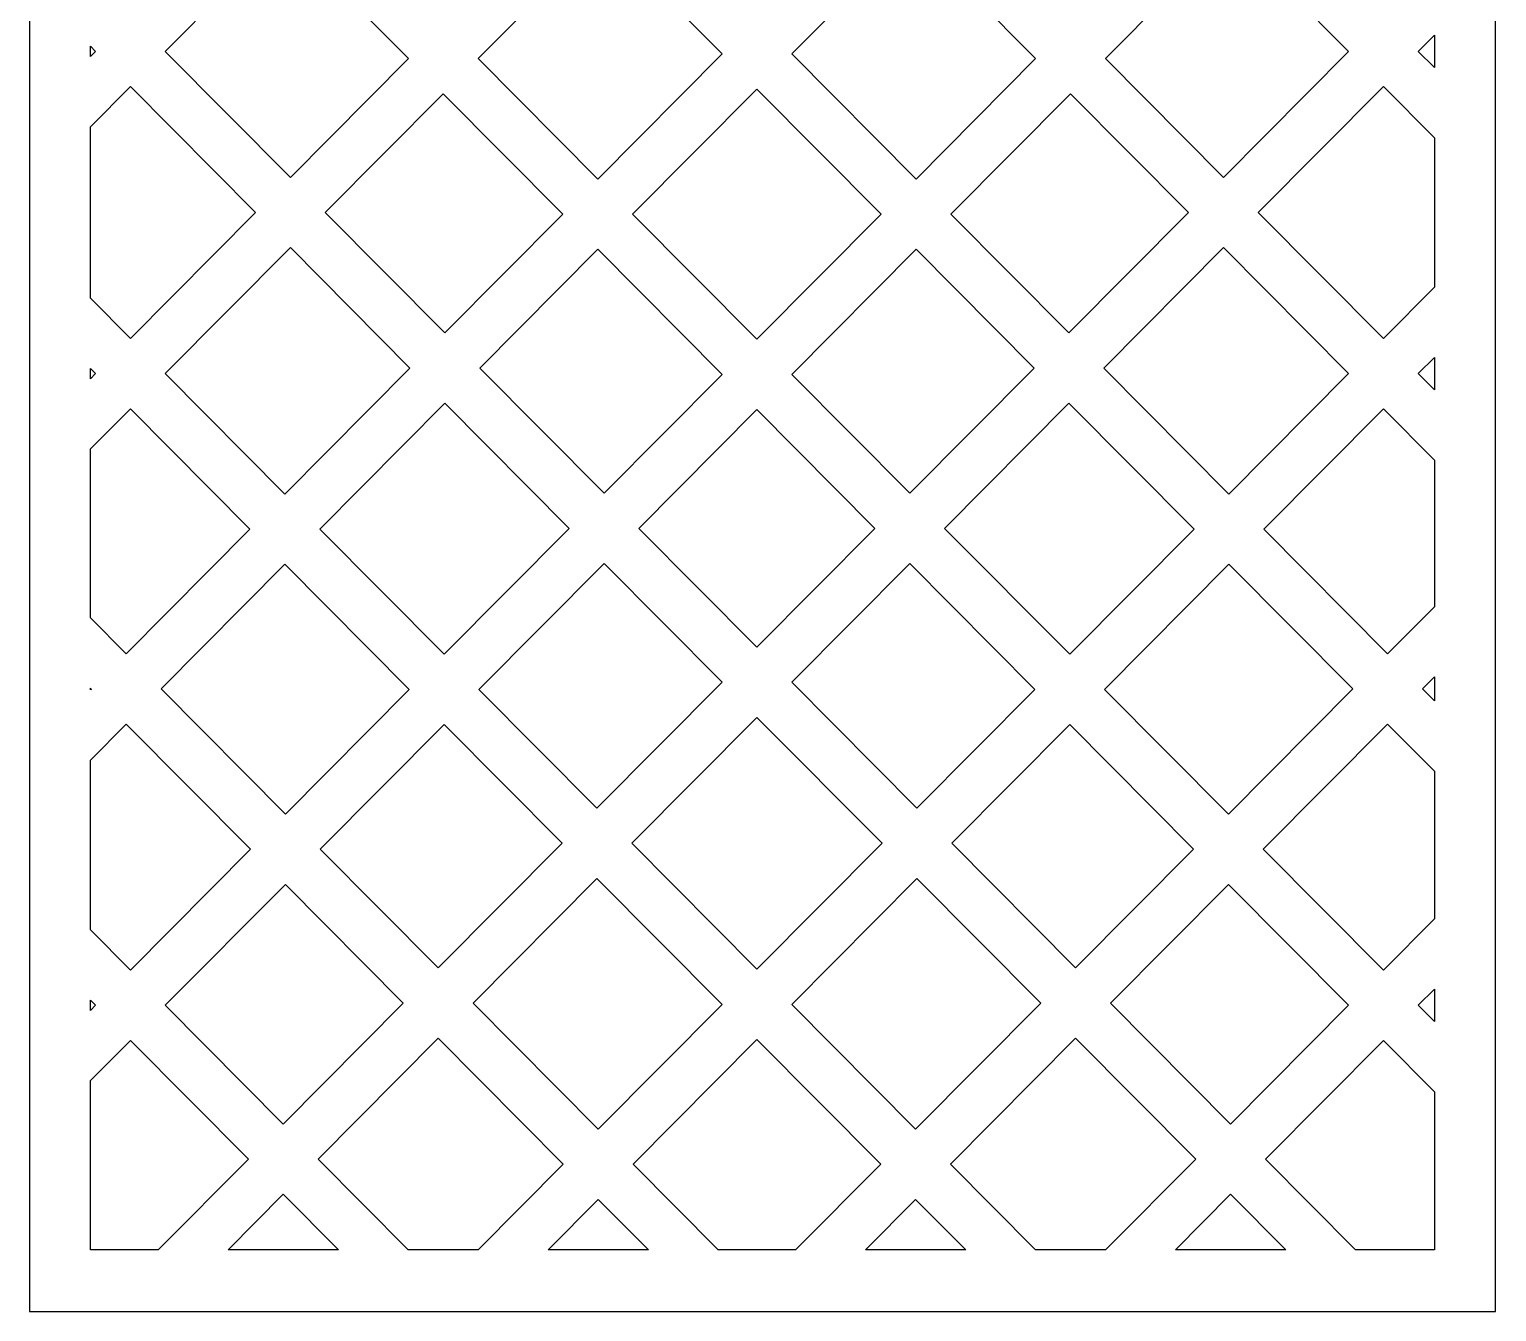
# Model space of a CAD drawing. Header units: centimetres. Extents: x -1.17 to 1.17, y -4.33 to 4.34.
# Drawn here: x -1.168 to 1.17, y -4.331 to -2.289 of the extents above; entities that cross this region are included whole.
import ezdxf

# ---------------------------------------------------------------- set-up
doc = ezdxf.new("R2010")
doc.units = ezdxf.units.CM
doc.header["$MEASUREMENT"] = 0
doc.layers.add('Layer 1', color=7, linetype='Continuous')

msp = doc.modelspace()

# ---------------------------------------------------------------- linework, layer by layer
at = {"layer": 'Layer 1', "color": 250}
for points, knots in [([(0.42919, 4.24564), (0.42919, 4.24564), (0.42921, 4.24565), (0.42921, 4.24565), (0.42921, 4.24565), (0.45477, 4.23488), (0.48018, 4.22312), (0.50535, 4.2104), (0.50535, 4.2104), (0.50535, 4.2104), (0.50532, 4.21037), (0.50532, 4.21037), (0.50532, 4.21037), (0.58981, 4.16765), (0.67159, 4.11407), (0.74717, 4.05026), (0.74717, 4.05026), (0.74717, 4.05026), (0.74721, 4.0503), (0.74721, 4.0503), (0.74721, 4.0503), (0.76723, 4.03341), (0.78685, 4.01584), (0.80594, 3.99752), (0.80594, 3.99752), (0.80594, 3.99752), (0.80585, 3.99744), (0.80585, 3.99744), (0.80585, 3.99744), (0.87172, 3.93421), (0.93164, 3.86261), (0.98294, 3.78313), (0.98294, 3.78313), (0.98294, 3.78313), (0.983, 3.78319), (0.983, 3.78319), (0.983, 3.78319), (0.99763, 3.76053), (1.01161, 3.73728), (1.02478, 3.71335), (1.02478, 3.71335), (1.02478, 3.71335), (1.02468, 3.71325), (1.02468, 3.71325), (1.02468, 3.71325), (1.07089, 3.62927), (1.10771, 3.53754), (1.13247, 3.4386), (1.13247, 3.4386), (1.13247, 3.4386), (1.13251, 3.43864), (1.13251, 3.43864), (1.13251, 3.43864), (1.13342, 3.43499), (1.13432, 3.43134), (1.1352, 3.42767), (1.1352, 3.42767), (1.13603, 3.42422), (1.13684, 3.42076), (1.13764, 3.41729), (1.13764, 3.41729), (1.13934, 3.40992), (1.14097, 3.40252), (1.14253, 3.39507), (1.14253, 3.39507), (1.1432, 3.39189), (1.14386, 3.3887), (1.1445, 3.38551), (1.1445, 3.38551), (1.14611, 3.37751), (1.14765, 3.36946), (1.1491, 3.36138), (1.1491, 3.36138), (1.14955, 3.3589), (1.14999, 3.35641), (1.15042, 3.35392), (1.15042, 3.35392), (1.15087, 3.35132), (1.15131, 3.34872), (1.15175, 3.34612), (1.15175, 3.34612), (1.15175, 3.34612), (1.15169, 3.34606), (1.15169, 3.34606), (1.15169, 3.34606), (1.16391, 3.27259), (1.16968, 3.19558), (1.16788, 3.11514), (1.16788, 3.11514), (1.16788, 3.11514), (1.16788, 3.11514), (1.16788, 3.11514), (1.16788, 3.11514), (1.16788, 3.11513), (1.16788, 3.11512), (1.16788, 3.11512), (1.16788, 3.11512), (1.16787, 3.11454), (1.16787, 3.11397), (1.16786, 3.1134), (1.16786, 3.1134), (1.16786, 3.11274), (1.16786, 3.11209), (1.16784, 3.11143), (1.16784, 3.11143), (1.16784, 3.11143), (1.16784, 3.00329), (1.16784, 3.00329), (1.16784, 3.00329), (1.16784, 3.00329), (1.16784, 2.96247), (1.16784, 2.96247), (1.16784, 2.96247), (1.16784, 2.96247), (1.16784, 2.85058), (1.16784, 2.85058), (1.16784, 2.85058), (1.16784, 2.85058), (1.16784, 2.62022), (1.16784, 2.62022), (1.16784, 2.62022), (1.16784, 2.62022), (1.16784, 2.50834), (1.16784, 2.50834), (1.16784, 2.50834), (1.16784, 2.50834), (1.16784, 2.45651), (1.16784, 2.45651), (1.16784, 2.45651), (1.16784, 2.45651), (1.16784, 2.34463), (1.16784, 2.34463), (1.16784, 2.34463), (1.16784, 2.34463), (1.16784, 2.10482), (1.16784, 2.10482), (1.16784, 2.10482), (1.16784, 2.10482), (1.16784, 1.99294), (1.16784, 1.99294), (1.16784, 1.99294), (1.16784, 1.99294), (1.16784, 1.94074), (1.16784, 1.94074), (1.16784, 1.94074), (1.16784, 1.94074), (1.16784, 1.82885), (1.16784, 1.82885), (1.16784, 1.82885), (1.16784, 1.82885), (1.16784, 1.6004), (1.16784, 1.6004), (1.16784, 1.6004), (1.16784, 1.6004), (1.16784, 1.48852), (1.16784, 1.48852), (1.16784, 1.48852), (1.16784, 1.48852), (1.16784, 1.43891), (1.16784, 1.43891), (1.16784, 1.43891), (1.16784, 1.43891), (1.16784, 1.32702), (1.16784, 1.32702), (1.16784, 1.32702), (1.16784, 1.32702), (1.16784, 1.10538), (1.16784, 1.10538), (1.16784, 1.10538), (1.16784, 1.10538), (1.16784, 0.9935), (1.16784, 0.9935), (1.16784, 0.9935), (1.16784, 0.9935), (1.16784, 0.93754), (1.16784, 0.93754), (1.16784, 0.93754), (1.16784, 0.93754), (1.16784, 0.82566), (1.16784, 0.82566), (1.16784, 0.82566), (1.16784, 0.82566), (1.16784, 0.59364), (1.16784, 0.59364), (1.16784, 0.59364), (1.16784, 0.59364), (1.16784, 0.48176), (1.16784, 0.48176), (1.16784, 0.48176), (1.16784, 0.48176), (1.16784, 0.43253), (1.16784, 0.43253), (1.16784, 0.43253), (1.16784, 0.43253), (1.16784, 0.32064), (1.16784, 0.32064), (1.16784, 0.32064), (1.16784, 0.32064), (1.16784, 0.08769), (1.16784, 0.08769), (1.16784, 0.08769), (1.16784, 0.08769), (1.16784, -0.02419), (1.16784, -0.02419), (1.16784, -0.02419), (1.16784, -0.02419), (1.16784, -0.07929), (1.16784, -0.07929), (1.16784, -0.07929), (1.16784, -0.07929), (1.16784, -0.19118), (1.16784, -0.19118), (1.16784, -0.19118), (1.16784, -0.19118), (1.16784, -0.42808), (1.16784, -0.42808), (1.16784, -0.42808), (1.16784, -0.42808), (1.16784, -0.46326), (1.16784, -0.46326), (1.16784, -0.46326), (1.16784, -0.46326), (1.16784, -0.59247), (1.16784, -0.59247), (1.16784, -0.59247), (1.16784, -0.59247), (1.16784, -0.70436), (1.16784, -0.70436), (1.16784, -0.70436), (1.16784, -0.70436), (1.16784, -0.92992), (1.16784, -0.92992), (1.16784, -0.92992), (1.16784, -0.92992), (1.16784, -1.02179), (1.16784, -1.02179), (1.16784, -1.02179), (1.16784, -1.02179), (1.16784, -1.08789), (1.16784, -1.08789), (1.16784, -1.08789), (1.16784, -1.08789), (1.16784, -1.19978), (1.16784, -1.19978), (1.16784, -1.19978), (1.16784, -1.19978), (1.16784, -1.43128), (1.16784, -1.43128), (1.16784, -1.43128), (1.16784, -1.43128), (1.16784, -1.54317), (1.16784, -1.54317), (1.16784, -1.54317), (1.16784, -1.54317), (1.16784, -1.59842), (1.16784, -1.59842), (1.16784, -1.59842), (1.16784, -1.59842), (1.16784, -1.7103), (1.16784, -1.7103), (1.16784, -1.7103), (1.16784, -1.7103), (1.16784, -1.93629), (1.16784, -1.93629), (1.16784, -1.93629), (1.16784, -1.93629), (1.16784, -2.04818), (1.16784, -2.04818), (1.16784, -2.04818), (1.16784, -2.04818), (1.16784, -2.08861), (1.16784, -2.08861), (1.16784, -2.08861), (1.16784, -2.08861), (1.16784, -2.2005), (1.16784, -2.2005), (1.16784, -2.2005), (1.16784, -2.2005), (1.16784, -2.44811), (1.16784, -2.44811), (1.16784, -2.44811), (1.16784, -2.44811), (1.16784, -2.49356), (1.16784, -2.49356), (1.16784, -2.49356), (1.16784, -2.49356), (1.16784, -2.60179), (1.16784, -2.60179), (1.16784, -2.60179), (1.16784, -2.60179), (1.16784, -2.71368), (1.16784, -2.71368), (1.16784, -2.71368), (1.16784, -2.71368), (1.16784, -2.96129), (1.16784, -2.96129), (1.16784, -2.96129), (1.16784, -2.96129), (1.16784, -3.07318), (1.16784, -3.07318), (1.16784, -3.07318), (1.16784, -3.07318), (1.16784, -3.11074), (1.16784, -3.11074), (1.16784, -3.11074), (1.16784, -3.11074), (1.16784, -3.22263), (1.16784, -3.22263), (1.16784, -3.22263), (1.16784, -3.22263), (1.16784, -3.60774), (1.16784, -3.60774), (1.16784, -3.60774), (1.16784, -3.60774), (1.16784, -3.71963), (1.16784, -3.71963), (1.16784, -3.71963), (1.16784, -3.71963), (1.16784, -3.96724), (1.16784, -3.96724), (1.16784, -3.96724), (1.16784, -3.96724), (1.16784, -3.99634), (1.16784, -3.99634), (1.16784, -3.99634), (1.16784, -3.99634), (1.16784, -4.33143), (1.16784, -4.33143), (1.16784, -4.33143), (1.16784, -4.33143), (1.04264, -4.33143), (1.04264, -4.33143), (1.04264, -4.33143), (1.04264, -4.33143), (0.93147, -4.33143), (0.93147, -4.33143), (0.93147, -4.33143), (0.93147, -4.33143), (0.55996, -4.33143), (0.55996, -4.33143), (0.55996, -4.33143), (0.55996, -4.33143), (0.53275, -4.33143), (0.53275, -4.33143), (0.53275, -4.33143), (0.53275, -4.33143), (0.44879, -4.33143), (0.44879, -4.33143), (0.44879, -4.33143), (0.44879, -4.33143), (0.42158, -4.33143), (0.42158, -4.33143), (0.42158, -4.33143), (0.42158, -4.33143), (0.06614, -4.33143), (0.06614, -4.33143), (0.06614, -4.33143), (0.06614, -4.33143), (0.02705, -4.33143), (0.02705, -4.33143), (0.02705, -4.33143), (0.02705, -4.33143), (-0.04503, -4.33143), (-0.04503, -4.33143), (-0.04503, -4.33143), (-0.04503, -4.33143), (-0.08412, -4.33143), (-0.08412, -4.33143), (-0.08412, -4.33143), (-0.08412, -4.33143), (-0.43955, -4.33143), (-0.43955, -4.33143), (-0.43955, -4.33143), (-0.43955, -4.33143), (-0.46677, -4.33143), (-0.46677, -4.33143), (-0.46677, -4.33143), (-0.46677, -4.33143), (-0.55072, -4.33143), (-0.55072, -4.33143), (-0.55072, -4.33143), (-0.55072, -4.33143), (-0.57794, -4.33143), (-0.57794, -4.33143), (-0.57794, -4.33143), (-0.57794, -4.33143), (-0.94945, -4.33143), (-0.94945, -4.33143), (-0.94945, -4.33143), (-0.94945, -4.33143), (-1.06062, -4.33143), (-1.06062, -4.33143), (-1.06062, -4.33143), (-1.06062, -4.33143), (-1.16821, -4.33143), (-1.16821, -4.33143), (-1.16821, -4.33143), (-1.16821, -4.33143), (-1.16821, -4.01424), (-1.16821, -4.01424), (-1.16821, -4.01424), (-1.16821, -4.01424), (-1.16821, -3.94952), (-1.16821, -3.94952), (-1.16821, -3.94952), (-1.16821, -3.94952), (-1.16821, -3.73735), (-1.16821, -3.73735), (-1.16821, -3.73735), (-1.16821, -3.73735), (-1.16821, -3.62546), (-1.16821, -3.62546), (-1.16821, -3.62546), (-1.16821, -3.62546), (-1.16821, -3.45486), (-1.16821, -3.45486), (-1.16821, -3.45486), (-1.16821, -3.45486), (-1.16821, -3.43899), (-1.16821, -3.43899), (-1.16821, -3.43899), (-1.16821, -3.43899), (-1.16821, -3.24035), (-1.16821, -3.24035), (-1.16821, -3.24035), (-1.16821, -3.24035), (-1.16821, -3.12846), (-1.16821, -3.12846), (-1.16821, -3.12846), (-1.16821, -3.12846), (-1.16821, -3.05546), (-1.16821, -3.05546), (-1.16821, -3.05546), (-1.16821, -3.05546), (-1.16821, -2.94357), (-1.16821, -2.94357), (-1.16821, -2.94357), (-1.16821, -2.94357), (-1.16821, -2.7314), (-1.16821, -2.7314), (-1.16821, -2.7314), (-1.16821, -2.7314), (-1.16821, -2.61951), (-1.16821, -2.61951), (-1.16821, -2.61951), (-1.16821, -2.61951), (-1.16821, -2.51146), (-1.16821, -2.51146), (-1.16821, -2.51146), (-1.16821, -2.51146), (-1.16821, -2.43039), (-1.16821, -2.43039), (-1.16821, -2.43039), (-1.16821, -2.43039), (-1.16821, -2.21822), (-1.16821, -2.21822), (-1.16821, -2.21822), (-1.16821, -2.21822), (-1.16821, -2.10633), (-1.16821, -2.10633), (-1.16821, -2.10633), (-1.16821, -2.10633), (-1.16821, -2.03046), (-1.16821, -2.03046), (-1.16821, -2.03046), (-1.16821, -2.03046), (-1.16821, -1.91857), (-1.16821, -1.91857), (-1.16821, -1.91857), (-1.16821, -1.91857), (-1.16821, -1.72802), (-1.16821, -1.72802), (-1.16821, -1.72802), (-1.16821, -1.72802), (-1.16821, -1.61614), (-1.16821, -1.61614), (-1.16821, -1.61614), (-1.16821, -1.61614), (-1.16821, -1.52545), (-1.16821, -1.52545), (-1.16821, -1.52545), (-1.16821, -1.52545), (-1.16821, -1.41356), (-1.16821, -1.41356), (-1.16821, -1.41356), (-1.16821, -1.41356), (-1.16821, -1.2175), (-1.16821, -1.2175), (-1.16821, -1.2175), (-1.16821, -1.2175), (-1.16821, -1.10561), (-1.16821, -1.10561), (-1.16821, -1.10561), (-1.16821, -1.10561), (-1.16821, -1.02408), (-1.16821, -1.02408), (-1.16821, -1.02408), (-1.16821, -1.02408), (-1.16821, -0.9122), (-1.16821, -0.9122), (-1.16821, -0.9122), (-1.16821, -0.9122), (-1.16821, -0.72208), (-1.16821, -0.72208), (-1.16821, -0.72208), (-1.16821, -0.72208), (-1.16821, -0.61019), (-1.16821, -0.61019), (-1.16821, -0.61019), (-1.16821, -0.61019), (-1.16821, -0.48117), (-1.16821, -0.48117), (-1.16821, -0.48117), (-1.16821, -0.48117), (-1.16821, -0.41036), (-1.16821, -0.41036), (-1.16821, -0.41036), (-1.16821, -0.41036), (-1.16821, -0.2089), (-1.16821, -0.2089), (-1.16821, -0.2089), (-1.16821, -0.2089), (-1.16821, -0.09701), (-1.16821, -0.09701), (-1.16821, -0.09701), (-1.16821, -0.09701), (-1.16821, -0.00647), (-1.16821, -0.00647), (-1.16821, -0.00647), (-1.16821, -0.00647), (-1.16821, 0.10541), (-1.16821, 0.10541), (-1.16821, 0.10541), (-1.16821, 0.10541), (-1.16821, 0.30292), (-1.16821, 0.30292), (-1.16821, 0.30292), (-1.16821, 0.30292), (-1.16821, 0.41481), (-1.16821, 0.41481), (-1.16821, 0.41481), (-1.16821, 0.41481), (-1.16821, 0.49948), (-1.16821, 0.49948), (-1.16821, 0.49948), (-1.16821, 0.49948), (-1.16821, 0.61136), (-1.16821, 0.61136), (-1.16821, 0.61136), (-1.16821, 0.61136), (-1.16821, 0.80794), (-1.16821, 0.80794), (-1.16821, 0.80794), (-1.16821, 0.80794), (-1.16821, 0.91982), (-1.16821, 0.91982), (-1.16821, 0.91982), (-1.16821, 0.91982), (-1.16821, 1.01122), (-1.16821, 1.01122), (-1.16821, 1.01122), (-1.16821, 1.01122), (-1.16821, 1.1231), (-1.16821, 1.1231), (-1.16821, 1.1231), (-1.16821, 1.1231), (-1.16821, 1.3093), (-1.16821, 1.3093), (-1.16821, 1.3093), (-1.16821, 1.3093), (-1.16821, 1.42119), (-1.16821, 1.42119), (-1.16821, 1.42119), (-1.16821, 1.42119), (-1.16821, 1.50624), (-1.16821, 1.50624), (-1.16821, 1.50624), (-1.16821, 1.50624), (-1.16821, 1.61812), (-1.16821, 1.61812), (-1.16821, 1.61812), (-1.16821, 1.61812), (-1.16821, 1.81113), (-1.16821, 1.81113), (-1.16821, 1.81113), (-1.16821, 1.81113), (-1.16821, 1.92302), (-1.16821, 1.92302), (-1.16821, 1.92302), (-1.16821, 1.92302), (-1.16821, 2.01066), (-1.16821, 2.01066), (-1.16821, 2.01066), (-1.16821, 2.01066), (-1.16821, 2.12254), (-1.16821, 2.12254), (-1.16821, 2.12254), (-1.16821, 2.12254), (-1.16821, 2.32691), (-1.16821, 2.32691), (-1.16821, 2.32691), (-1.16821, 2.32691), (-1.16821, 2.4388), (-1.16821, 2.4388), (-1.16821, 2.4388), (-1.16821, 2.4388), (-1.16821, 2.52606), (-1.16821, 2.52606), (-1.16821, 2.52606), (-1.16821, 2.52606), (-1.16821, 2.63794), (-1.16821, 2.63794), (-1.16821, 2.63794), (-1.16821, 2.63794), (-1.16821, 2.83286), (-1.16821, 2.83286), (-1.16821, 2.83286), (-1.16821, 2.83286), (-1.16821, 2.94475), (-1.16821, 2.94475), (-1.16821, 2.94475), (-1.16821, 2.94475), (-1.16821, 3.02101), (-1.16821, 3.02101), (-1.16821, 3.02101), (-1.16821, 3.02101), (-1.16821, 3.11144), (-1.16821, 3.11144), (-1.16821, 3.11144), (-1.16554, 3.19085), (-1.1576, 3.26618), (-1.14502, 3.33757), (-1.14502, 3.33757), (-1.14391, 3.34385), (-1.14277, 3.3501), (-1.14158, 3.35632), (-1.14158, 3.35632), (-1.14041, 3.36252), (-1.13919, 3.36868), (-1.13794, 3.37482), (-1.13794, 3.37482), (-1.13714, 3.37879), (-1.13631, 3.38274), (-1.13548, 3.38668), (-1.13548, 3.38668), (-1.13355, 3.39578), (-1.13154, 3.40481), (-1.12946, 3.41377), (-1.12946, 3.41377), (-1.12925, 3.41463), (-1.12905, 3.4155), (-1.12885, 3.41636), (-1.12885, 3.41636), (-1.10474, 3.51928), (-1.07042, 3.61317), (-1.02776, 3.69826), (-1.02776, 3.69826), (-1.02776, 3.69826), (-1.02785, 3.69835), (-1.02785, 3.69835), (-1.02785, 3.69835), (-1.0154, 3.72317), (-1.00221, 3.7472), (-0.98838, 3.77052), (-0.98838, 3.77052), (-0.98838, 3.77052), (-0.98837, 3.7705), (-0.98837, 3.7705), (-0.98837, 3.7705), (-0.93921, 3.85344), (-0.88158, 3.9269), (-0.81752, 3.99109), (-0.81752, 3.99109), (-0.81752, 3.99109), (-0.81756, 3.99112), (-0.81756, 3.99112), (-0.81756, 3.99112), (-0.79886, 4.00985), (-0.77964, 4.02782), (-0.75989, 4.04497), (-0.75989, 4.04497), (-0.75989, 4.04497), (-0.75984, 4.04492), (-0.75984, 4.04492), (-0.75984, 4.04492), (-0.68554, 4.10949), (-0.60416, 4.16291), (-0.51837, 4.20541), (-0.51837, 4.20541), (-0.51837, 4.20541), (-0.51839, 4.20542), (-0.51839, 4.20542), (-0.51839, 4.20542), (-0.49317, 4.21791), (-0.46758, 4.22948), (-0.44166, 4.24009), (-0.44166, 4.24009), (-0.44166, 4.24009), (-0.44163, 4.24006), (-0.44163, 4.24006), (-0.44163, 4.24006), (-0.30019, 4.29797), (-0.1494, 4.32797), (-0.00018, 4.33092), (-0.00018, 4.33092), (0.13673, 4.33579), (0.28533, 4.30629), (0.42919, 4.24564)], [0, 0, 0, 0, 0.005618, 0.005618, 0.005618, 0.005618, 0.011236, 0.011236, 0.011236, 0.011236, 0.0168539, 0.0168539, 0.0168539, 0.0168539, 0.0224719, 0.0224719, 0.0224719, 0.0224719, 0.0280899, 0.0280899, 0.0280899, 0.0280899, 0.0337079, 0.0337079, 0.0337079, 0.0337079, 0.0393258, 0.0393258, 0.0393258, 0.0393258, 0.0449438, 0.0449438, 0.0449438, 0.0449438, 0.0505618, 0.0505618, 0.0505618, 0.0505618, 0.0561798, 0.0561798, 0.0561798, 0.0561798, 0.0617978, 0.0617978, 0.0617978, 0.0617978, 0.0674157, 0.0674157, 0.0674157, 0.0674157, 0.0730337, 0.0730337, 0.0730337, 0.0730337, 0.0786517, 0.0786517, 0.0786517, 0.0786517, 0.0842697, 0.0842697, 0.0842697, 0.0842697, 0.0898876, 0.0898876, 0.0898876, 0.0898876, 0.0955056, 0.0955056, 0.0955056, 0.0955056, 0.1011236, 0.1011236, 0.1011236, 0.1011236, 0.1067416, 0.1067416, 0.1067416, 0.1067416, 0.1123596, 0.1123596, 0.1123596, 0.1123596, 0.1179775, 0.1179775, 0.1179775, 0.1179775, 0.1235955, 0.1235955, 0.1235955, 0.1235955, 0.1292135, 0.1292135, 0.1292135, 0.1292135, 0.1348315, 0.1348315, 0.1348315, 0.1348315, 0.1404494, 0.1404494, 0.1404494, 0.1404494, 0.1460674, 0.1460674, 0.1460674, 0.1460674, 0.1516854, 0.1516854, 0.1516854, 0.1516854, 0.1573034, 0.1573034, 0.1573034, 0.1573034, 0.1629213, 0.1629213, 0.1629213, 0.1629213, 0.1685393, 0.1685393, 0.1685393, 0.1685393, 0.1741573, 0.1741573, 0.1741573, 0.1741573, 0.1797753, 0.1797753, 0.1797753, 0.1797753, 0.1853933, 0.1853933, 0.1853933, 0.1853933, 0.1910112, 0.1910112, 0.1910112, 0.1910112, 0.1966292, 0.1966292, 0.1966292, 0.1966292, 0.2022472, 0.2022472, 0.2022472, 0.2022472, 0.2078652, 0.2078652, 0.2078652, 0.2078652, 0.2134831, 0.2134831, 0.2134831, 0.2134831, 0.2191011, 0.2191011, 0.2191011, 0.2191011, 0.2247191, 0.2247191, 0.2247191, 0.2247191, 0.2303371, 0.2303371, 0.2303371, 0.2303371, 0.2359551, 0.2359551, 0.2359551, 0.2359551, 0.241573, 0.241573, 0.241573, 0.241573, 0.247191, 0.247191, 0.247191, 0.247191, 0.252809, 0.252809, 0.252809, 0.252809, 0.258427, 0.258427, 0.258427, 0.258427, 0.2640449, 0.2640449, 0.2640449, 0.2640449, 0.2696629, 0.2696629, 0.2696629, 0.2696629, 0.2752809, 0.2752809, 0.2752809, 0.2752809, 0.2808989, 0.2808989, 0.2808989, 0.2808989, 0.2865169, 0.2865169, 0.2865169, 0.2865169, 0.2921348, 0.2921348, 0.2921348, 0.2921348, 0.2977528, 0.2977528, 0.2977528, 0.2977528, 0.3033708, 0.3033708, 0.3033708, 0.3033708, 0.3089888, 0.3089888, 0.3089888, 0.3089888, 0.3146067, 0.3146067, 0.3146067, 0.3146067, 0.3202247, 0.3202247, 0.3202247, 0.3202247, 0.3258427, 0.3258427, 0.3258427, 0.3258427, 0.3314607, 0.3314607, 0.3314607, 0.3314607, 0.3370787, 0.3370787, 0.3370787, 0.3370787, 0.3426966, 0.3426966, 0.3426966, 0.3426966, 0.3483146, 0.3483146, 0.3483146, 0.3483146, 0.3539326, 0.3539326, 0.3539326, 0.3539326, 0.3595506, 0.3595506, 0.3595506, 0.3595506, 0.3651685, 0.3651685, 0.3651685, 0.3651685, 0.3707865, 0.3707865, 0.3707865, 0.3707865, 0.3764045, 0.3764045, 0.3764045, 0.3764045, 0.3820225, 0.3820225, 0.3820225, 0.3820225, 0.3876404, 0.3876404, 0.3876404, 0.3876404, 0.3932584, 0.3932584, 0.3932584, 0.3932584, 0.3988764, 0.3988764, 0.3988764, 0.3988764, 0.4044944, 0.4044944, 0.4044944, 0.4044944, 0.4101124, 0.4101124, 0.4101124, 0.4101124, 0.4157303, 0.4157303, 0.4157303, 0.4157303, 0.4213483, 0.4213483, 0.4213483, 0.4213483, 0.4269663, 0.4269663, 0.4269663, 0.4269663, 0.4325843, 0.4325843, 0.4325843, 0.4325843, 0.4382022, 0.4382022, 0.4382022, 0.4382022, 0.4438202, 0.4438202, 0.4438202, 0.4438202, 0.4494382, 0.4494382, 0.4494382, 0.4494382, 0.4550562, 0.4550562, 0.4550562, 0.4550562, 0.4606742, 0.4606742, 0.4606742, 0.4606742, 0.4662921, 0.4662921, 0.4662921, 0.4662921, 0.4719101, 0.4719101, 0.4719101, 0.4719101, 0.4775281, 0.4775281, 0.4775281, 0.4775281, 0.4831461, 0.4831461, 0.4831461, 0.4831461, 0.488764, 0.488764, 0.488764, 0.488764, 0.494382, 0.494382, 0.494382, 0.494382, 0.5, 0.5, 0.5, 0.5, 0.505618, 0.505618, 0.505618, 0.505618, 0.511236, 0.511236, 0.511236, 0.511236, 0.5168539, 0.5168539, 0.5168539, 0.5168539, 0.5224719, 0.5224719, 0.5224719, 0.5224719, 0.5280899, 0.5280899, 0.5280899, 0.5280899, 0.5337079, 0.5337079, 0.5337079, 0.5337079, 0.5393258, 0.5393258, 0.5393258, 0.5393258, 0.5449438, 0.5449438, 0.5449438, 0.5449438, 0.5505618, 0.5505618, 0.5505618, 0.5505618, 0.5561798, 0.5561798, 0.5561798, 0.5561798, 0.5617978, 0.5617978, 0.5617978, 0.5617978, 0.5674157, 0.5674157, 0.5674157, 0.5674157, 0.5730337, 0.5730337, 0.5730337, 0.5730337, 0.5786517, 0.5786517, 0.5786517, 0.5786517, 0.5842697, 0.5842697, 0.5842697, 0.5842697, 0.5898876, 0.5898876, 0.5898876, 0.5898876, 0.5955056, 0.5955056, 0.5955056, 0.5955056, 0.6011236, 0.6011236, 0.6011236, 0.6011236, 0.6067416, 0.6067416, 0.6067416, 0.6067416, 0.6123596, 0.6123596, 0.6123596, 0.6123596, 0.6179775, 0.6179775, 0.6179775, 0.6179775, 0.6235955, 0.6235955, 0.6235955, 0.6235955, 0.6292135, 0.6292135, 0.6292135, 0.6292135, 0.6348315, 0.6348315, 0.6348315, 0.6348315, 0.6404494, 0.6404494, 0.6404494, 0.6404494, 0.6460674, 0.6460674, 0.6460674, 0.6460674, 0.6516854, 0.6516854, 0.6516854, 0.6516854, 0.6573034, 0.6573034, 0.6573034, 0.6573034, 0.6629213, 0.6629213, 0.6629213, 0.6629213, 0.6685393, 0.6685393, 0.6685393, 0.6685393, 0.6741573, 0.6741573, 0.6741573, 0.6741573, 0.6797753, 0.6797753, 0.6797753, 0.6797753, 0.6853933, 0.6853933, 0.6853933, 0.6853933, 0.6910112, 0.6910112, 0.6910112, 0.6910112, 0.6966292, 0.6966292, 0.6966292, 0.6966292, 0.7022472, 0.7022472, 0.7022472, 0.7022472, 0.7078652, 0.7078652, 0.7078652, 0.7078652, 0.7134831, 0.7134831, 0.7134831, 0.7134831, 0.7191011, 0.7191011, 0.7191011, 0.7191011, 0.7247191, 0.7247191, 0.7247191, 0.7247191, 0.7303371, 0.7303371, 0.7303371, 0.7303371, 0.7359551, 0.7359551, 0.7359551, 0.7359551, 0.741573, 0.741573, 0.741573, 0.741573, 0.747191, 0.747191, 0.747191, 0.747191, 0.752809, 0.752809, 0.752809, 0.752809, 0.758427, 0.758427, 0.758427, 0.758427, 0.7640449, 0.7640449, 0.7640449, 0.7640449, 0.7696629, 0.7696629, 0.7696629, 0.7696629, 0.7752809, 0.7752809, 0.7752809, 0.7752809, 0.7808989, 0.7808989, 0.7808989, 0.7808989, 0.7865169, 0.7865169, 0.7865169, 0.7865169, 0.7921348, 0.7921348, 0.7921348, 0.7921348, 0.7977528, 0.7977528, 0.7977528, 0.7977528, 0.8033708, 0.8033708, 0.8033708, 0.8033708, 0.8089888, 0.8089888, 0.8089888, 0.8089888, 0.8146067, 0.8146067, 0.8146067, 0.8146067, 0.8202247, 0.8202247, 0.8202247, 0.8202247, 0.8258427, 0.8258427, 0.8258427, 0.8258427, 0.8314607, 0.8314607, 0.8314607, 0.8314607, 0.8370787, 0.8370787, 0.8370787, 0.8370787, 0.8426966, 0.8426966, 0.8426966, 0.8426966, 0.8483146, 0.8483146, 0.8483146, 0.8483146, 0.8539326, 0.8539326, 0.8539326, 0.8539326, 0.8595506, 0.8595506, 0.8595506, 0.8595506, 0.8651685, 0.8651685, 0.8651685, 0.8651685, 0.8707865, 0.8707865, 0.8707865, 0.8707865, 0.8764045, 0.8764045, 0.8764045, 0.8764045, 0.8820225, 0.8820225, 0.8820225, 0.8820225, 0.8876404, 0.8876404, 0.8876404, 0.8876404, 0.8932584, 0.8932584, 0.8932584, 0.8932584, 0.8988764, 0.8988764, 0.8988764, 0.8988764, 0.9044944, 0.9044944, 0.9044944, 0.9044944, 0.9101124, 0.9101124, 0.9101124, 0.9101124, 0.9157303, 0.9157303, 0.9157303, 0.9157303, 0.9213483, 0.9213483, 0.9213483, 0.9213483, 0.9269663, 0.9269663, 0.9269663, 0.9269663, 0.9325843, 0.9325843, 0.9325843, 0.9325843, 0.9382022, 0.9382022, 0.9382022, 0.9382022, 0.9438202, 0.9438202, 0.9438202, 0.9438202, 0.9494382, 0.9494382, 0.9494382, 0.9494382, 0.9550562, 0.9550562, 0.9550562, 0.9550562, 0.9606742, 0.9606742, 0.9606742, 0.9606742, 0.9662921, 0.9662921, 0.9662921, 0.9662921, 0.9719101, 0.9719101, 0.9719101, 0.9719101, 0.9775281, 0.9775281, 0.9775281, 0.9775281, 0.9831461, 0.9831461, 0.9831461, 0.9831461, 0.988764, 0.988764, 0.988764, 0.988764, 1, 1, 1, 1]), ([(-0.76369, -2.13515), (-0.76369, -2.13515), (-0.95163, -2.32431), (-0.95163, -2.32431), (-0.95163, -2.32431), (-0.95163, -2.32431), (-0.75227, -2.52495), (-0.75227, -2.52495), (-0.75227, -2.52495), (-0.75227, -2.52495), (-0.56433, -2.3358), (-0.56433, -2.3358), (-0.56433, -2.3358), (-0.56433, -2.3358), (-0.76369, -2.13515), (-0.76369, -2.13515)], [0, 0, 0, 0, 0.2, 0.2, 0.2, 0.2, 0.4, 0.4, 0.4, 0.4, 0.6, 0.6, 0.6, 0.6, 1, 1, 1, 1]), ([(-0.25511, -2.13648), (-0.25511, -2.13648), (-0.45316, -2.3358), (-0.45316, -2.3358), (-0.45316, -2.3358), (-0.45316, -2.3358), (-0.26262, -2.52756), (-0.26262, -2.52756), (-0.26262, -2.52756), (-0.26262, -2.52756), (-0.06457, -2.32825), (-0.06457, -2.32825), (-0.06457, -2.32825), (-0.06457, -2.32825), (-0.25511, -2.13648), (-0.25511, -2.13648)], [0, 0, 0, 0, 0.2, 0.2, 0.2, 0.2, 0.4, 0.4, 0.4, 0.4, 0.6, 0.6, 0.6, 0.6, 1, 1, 1, 1]), ([(0.23714, -2.13648), (0.23714, -2.13648), (0.0466, -2.32825), (0.0466, -2.32825), (0.0466, -2.32825), (0.0466, -2.32825), (0.24464, -2.52756), (0.24464, -2.52756), (0.24464, -2.52756), (0.24464, -2.52756), (0.43518, -2.3358), (0.43518, -2.3358), (0.43518, -2.3358), (0.43518, -2.3358), (0.23714, -2.13648), (0.23714, -2.13648)], [0, 0, 0, 0, 0.2, 0.2, 0.2, 0.2, 0.4, 0.4, 0.4, 0.4, 0.6, 0.6, 0.6, 0.6, 1, 1, 1, 1]), ([(0.74571, -2.13515), (0.74571, -2.13515), (0.54635, -2.3358), (0.54635, -2.3358), (0.54635, -2.3358), (0.54635, -2.3358), (0.73429, -2.52495), (0.73429, -2.52495), (0.73429, -2.52495), (0.73429, -2.52495), (0.93366, -2.32431), (0.93366, -2.32431), (0.93366, -2.32431), (0.93366, -2.32431), (0.74571, -2.13515), (0.74571, -2.13515)], [0, 0, 0, 0, 0.2, 0.2, 0.2, 0.2, 0.4, 0.4, 0.4, 0.4, 0.6, 0.6, 0.6, 0.6, 1, 1, 1, 1]), ([(1.07051, -2.29846), (1.07051, -2.29846), (1.04483, -2.32431), (1.04483, -2.32431), (1.04483, -2.32431), (1.04483, -2.32431), (1.07051, -2.35015), (1.07051, -2.35015), (1.07051, -2.35015), (1.07051, -2.35015), (1.07051, -2.29846), (1.07051, -2.29846)], [0, 0, 0, 0, 0.25, 0.25, 0.25, 0.25, 0.5, 0.5, 0.5, 0.5, 1, 1, 1, 1]), ([(-1.07088, -2.33243), (-1.07088, -2.33243), (-1.0628, -2.32431), (-1.0628, -2.32431), (-1.0628, -2.32431), (-1.0628, -2.32431), (-1.07088, -2.31618), (-1.07088, -2.31618), (-1.07088, -2.31618), (-1.07088, -2.31618), (-1.07088, -2.33243), (-1.07088, -2.33243)], [0, 0, 0, 0, 0.25, 0.25, 0.25, 0.25, 0.5, 0.5, 0.5, 0.5, 1, 1, 1, 1]), ([(-1.00722, -2.38025), (-1.00722, -2.38025), (-1.07088, -2.44432), (-1.07088, -2.44432), (-1.07088, -2.44432), (-1.07088, -2.44432), (-1.07088, -2.71747), (-1.07088, -2.71747), (-1.07088, -2.71747), (-1.07088, -2.71747), (-1.00722, -2.78154), (-1.00722, -2.78154), (-1.00722, -2.78154), (-1.00722, -2.78154), (-0.80786, -2.58089), (-0.80786, -2.58089), (-0.80786, -2.58089), (-0.80786, -2.58089), (-1.00722, -2.38025), (-1.00722, -2.38025)], [0, 0, 0, 0, 0.1666667, 0.1666667, 0.1666667, 0.1666667, 0.3333333, 0.3333333, 0.3333333, 0.3333333, 0.5, 0.5, 0.5, 0.5, 0.6666667, 0.6666667, 0.6666667, 0.6666667, 1, 1, 1, 1]), ([(-0.00899, -2.38419), (-0.00899, -2.38419), (-0.20703, -2.58351), (-0.20703, -2.58351), (-0.20703, -2.58351), (-0.20703, -2.58351), (-0.00899, -2.78283), (-0.00899, -2.78283), (-0.00899, -2.78283), (-0.00899, -2.78283), (0.18905, -2.58351), (0.18905, -2.58351), (0.18905, -2.58351), (0.18905, -2.58351), (-0.00899, -2.38419), (-0.00899, -2.38419)], [0, 0, 0, 0, 0.2, 0.2, 0.2, 0.2, 0.4, 0.4, 0.4, 0.4, 0.6, 0.6, 0.6, 0.6, 1, 1, 1, 1]), ([(0.98924, -2.38025), (0.98924, -2.38025), (0.78988, -2.58089), (0.78988, -2.58089), (0.78988, -2.58089), (0.78988, -2.58089), (0.98924, -2.78154), (0.98924, -2.78154), (0.98924, -2.78154), (0.98924, -2.78154), (1.07051, -2.69975), (1.07051, -2.69975), (1.07051, -2.69975), (1.07051, -2.69975), (1.07051, -2.46204), (1.07051, -2.46204), (1.07051, -2.46204), (1.07051, -2.46204), (0.98924, -2.38025), (0.98924, -2.38025)], [0, 0, 0, 0, 0.1666667, 0.1666667, 0.1666667, 0.1666667, 0.3333333, 0.3333333, 0.3333333, 0.3333333, 0.5, 0.5, 0.5, 0.5, 0.6666667, 0.6666667, 0.6666667, 0.6666667, 1, 1, 1, 1]), ([(-0.50874, -2.39174), (-0.50874, -2.39174), (-0.69669, -2.58089), (-0.69669, -2.58089), (-0.69669, -2.58089), (-0.69669, -2.58089), (-0.50615, -2.77266), (-0.50615, -2.77266), (-0.50615, -2.77266), (-0.50615, -2.77266), (-0.3182, -2.58351), (-0.3182, -2.58351), (-0.3182, -2.58351), (-0.3182, -2.58351), (-0.50874, -2.39174), (-0.50874, -2.39174)], [0, 0, 0, 0, 0.2, 0.2, 0.2, 0.2, 0.4, 0.4, 0.4, 0.4, 0.6, 0.6, 0.6, 0.6, 1, 1, 1, 1]), ([(0.49077, -2.39174), (0.49077, -2.39174), (0.30023, -2.58351), (0.30023, -2.58351), (0.30023, -2.58351), (0.30023, -2.58351), (0.48817, -2.77266), (0.48817, -2.77266), (0.48817, -2.77266), (0.48817, -2.77266), (0.67871, -2.58089), (0.67871, -2.58089), (0.67871, -2.58089), (0.67871, -2.58089), (0.49077, -2.39174), (0.49077, -2.39174)], [0, 0, 0, 0, 0.2, 0.2, 0.2, 0.2, 0.4, 0.4, 0.4, 0.4, 0.6, 0.6, 0.6, 0.6, 1, 1, 1, 1]), ([(-0.75227, -2.63684), (-0.75227, -2.63684), (-0.95163, -2.83748), (-0.95163, -2.83748), (-0.95163, -2.83748), (-0.95163, -2.83748), (-0.76109, -3.02925), (-0.76109, -3.02925), (-0.76109, -3.02925), (-0.76109, -3.02925), (-0.56173, -2.82861), (-0.56173, -2.82861), (-0.56173, -2.82861), (-0.56173, -2.82861), (-0.75227, -2.63684), (-0.75227, -2.63684)], [0, 0, 0, 0, 0.2, 0.2, 0.2, 0.2, 0.4, 0.4, 0.4, 0.4, 0.6, 0.6, 0.6, 0.6, 1, 1, 1, 1]), ([(-0.26262, -2.63945), (-0.26262, -2.63945), (-0.45056, -2.8286), (-0.45056, -2.8286), (-0.45056, -2.8286), (-0.45056, -2.8286), (-0.25252, -3.02792), (-0.25252, -3.02792), (-0.25252, -3.02792), (-0.25252, -3.02792), (-0.06457, -2.83877), (-0.06457, -2.83877), (-0.06457, -2.83877), (-0.06457, -2.83877), (-0.26262, -2.63945), (-0.26262, -2.63945)], [0, 0, 0, 0, 0.2, 0.2, 0.2, 0.2, 0.4, 0.4, 0.4, 0.4, 0.6, 0.6, 0.6, 0.6, 1, 1, 1, 1]), ([(0.24464, -2.63945), (0.24464, -2.63945), (0.0466, -2.83877), (0.0466, -2.83877), (0.0466, -2.83877), (0.0466, -2.83877), (0.23454, -3.02792), (0.23454, -3.02792), (0.23454, -3.02792), (0.23454, -3.02792), (0.43258, -2.8286), (0.43258, -2.8286), (0.43258, -2.8286), (0.43258, -2.8286), (0.24464, -2.63945), (0.24464, -2.63945)], [0, 0, 0, 0, 0.2, 0.2, 0.2, 0.2, 0.4, 0.4, 0.4, 0.4, 0.6, 0.6, 0.6, 0.6, 1, 1, 1, 1]), ([(0.73429, -2.63684), (0.73429, -2.63684), (0.54375, -2.8286), (0.54375, -2.8286), (0.54375, -2.8286), (0.54375, -2.8286), (0.74312, -3.02925), (0.74312, -3.02925), (0.74312, -3.02925), (0.74312, -3.02925), (0.93366, -2.83748), (0.93366, -2.83748), (0.93366, -2.83748), (0.93366, -2.83748), (0.73429, -2.63684), (0.73429, -2.63684)], [0, 0, 0, 0, 0.2, 0.2, 0.2, 0.2, 0.4, 0.4, 0.4, 0.4, 0.6, 0.6, 0.6, 0.6, 1, 1, 1, 1]), ([(1.07051, -2.81164), (1.07051, -2.81164), (1.04483, -2.83748), (1.04483, -2.83748), (1.04483, -2.83748), (1.04483, -2.83748), (1.07051, -2.86333), (1.07051, -2.86333), (1.07051, -2.86333), (1.07051, -2.86333), (1.07051, -2.81164), (1.07051, -2.81164)], [0, 0, 0, 0, 0.25, 0.25, 0.25, 0.25, 0.5, 0.5, 0.5, 0.5, 1, 1, 1, 1]), ([(-1.07088, -2.84561), (-1.07088, -2.84561), (-1.06281, -2.83748), (-1.06281, -2.83748), (-1.06281, -2.83748), (-1.06281, -2.83748), (-1.07088, -2.82936), (-1.07088, -2.82936), (-1.07088, -2.82936), (-1.07088, -2.82936), (-1.07088, -2.84561), (-1.07088, -2.84561)], [0, 0, 0, 0, 0.25, 0.25, 0.25, 0.25, 0.5, 0.5, 0.5, 0.5, 1, 1, 1, 1]), ([(-1.00722, -2.89343), (-1.00722, -2.89343), (-1.07088, -2.9575), (-1.07088, -2.9575), (-1.07088, -2.9575), (-1.07088, -2.9575), (-1.07088, -3.22642), (-1.07088, -3.22642), (-1.07088, -3.22642), (-1.07088, -3.22642), (-1.01394, -3.28373), (-1.01394, -3.28373), (-1.01394, -3.28373), (-1.01394, -3.28373), (-0.81668, -3.0852), (-0.81668, -3.0852), (-0.81668, -3.0852), (-0.81668, -3.0852), (-1.00722, -2.89343), (-1.00722, -2.89343)], [0, 0, 0, 0, 0.1666667, 0.1666667, 0.1666667, 0.1666667, 0.3333333, 0.3333333, 0.3333333, 0.3333333, 0.5, 0.5, 0.5, 0.5, 0.6666667, 0.6666667, 0.6666667, 0.6666667, 1, 1, 1, 1]), ([(-0.50615, -2.88455), (-0.50615, -2.88455), (-0.70551, -3.0852), (-0.70551, -3.0852), (-0.70551, -3.0852), (-0.70551, -3.0852), (-0.50747, -3.28451), (-0.50747, -3.28451), (-0.50747, -3.28451), (-0.50747, -3.28451), (-0.3081, -3.08387), (-0.3081, -3.08387), (-0.3081, -3.08387), (-0.3081, -3.08387), (-0.50615, -2.88455), (-0.50615, -2.88455)], [0, 0, 0, 0, 0.2, 0.2, 0.2, 0.2, 0.4, 0.4, 0.4, 0.4, 0.6, 0.6, 0.6, 0.6, 1, 1, 1, 1]), ([(-0.00899, -2.89471), (-0.00899, -2.89471), (-0.19693, -3.08387), (-0.19693, -3.08387), (-0.19693, -3.08387), (-0.19693, -3.08387), (-0.00899, -3.27302), (-0.00899, -3.27302), (-0.00899, -3.27302), (-0.00899, -3.27302), (0.17895, -3.08387), (0.17895, -3.08387), (0.17895, -3.08387), (0.17895, -3.08387), (-0.00899, -2.89471), (-0.00899, -2.89471)], [0, 0, 0, 0, 0.2, 0.2, 0.2, 0.2, 0.4, 0.4, 0.4, 0.4, 0.6, 0.6, 0.6, 0.6, 1, 1, 1, 1]), ([(0.48817, -2.88455), (0.48817, -2.88455), (0.29013, -3.08387), (0.29013, -3.08387), (0.29013, -3.08387), (0.29013, -3.08387), (0.48949, -3.28451), (0.48949, -3.28451), (0.48949, -3.28451), (0.48949, -3.28451), (0.68753, -3.0852), (0.68753, -3.0852), (0.68753, -3.0852), (0.68753, -3.0852), (0.48817, -2.88455), (0.48817, -2.88455)], [0, 0, 0, 0, 0.2, 0.2, 0.2, 0.2, 0.4, 0.4, 0.4, 0.4, 0.6, 0.6, 0.6, 0.6, 1, 1, 1, 1]), ([(0.98924, -2.89343), (0.98924, -2.89343), (0.7987, -3.0852), (0.7987, -3.0852), (0.7987, -3.0852), (0.7987, -3.0852), (0.99596, -3.28373), (0.99596, -3.28373), (0.99596, -3.28373), (0.99596, -3.28373), (1.07051, -3.2087), (1.07051, -3.2087), (1.07051, -3.2087), (1.07051, -3.2087), (1.07051, -2.97522), (1.07051, -2.97522), (1.07051, -2.97522), (1.07051, -2.97522), (0.98924, -2.89343), (0.98924, -2.89343)], [0, 0, 0, 0, 0.1666667, 0.1666667, 0.1666667, 0.1666667, 0.3333333, 0.3333333, 0.3333333, 0.3333333, 0.5, 0.5, 0.5, 0.5, 0.6666667, 0.6666667, 0.6666667, 0.6666667, 1, 1, 1, 1]), ([(-0.76109, -3.14114), (-0.76109, -3.14114), (-0.95836, -3.33967), (-0.95836, -3.33967), (-0.95836, -3.33967), (-0.95836, -3.33967), (-0.76031, -3.53899), (-0.76031, -3.53899), (-0.76031, -3.53899), (-0.76031, -3.53899), (-0.56305, -3.34046), (-0.56305, -3.34046), (-0.56305, -3.34046), (-0.56305, -3.34046), (-0.76109, -3.14114), (-0.76109, -3.14114)], [0, 0, 0, 0, 0.2, 0.2, 0.2, 0.2, 0.4, 0.4, 0.4, 0.4, 0.6, 0.6, 0.6, 0.6, 1, 1, 1, 1]), ([(-0.25252, -3.13981), (-0.25252, -3.13981), (-0.45188, -3.34046), (-0.45188, -3.34046), (-0.45188, -3.34046), (-0.45188, -3.34046), (-0.26394, -3.52961), (-0.26394, -3.52961), (-0.26394, -3.52961), (-0.26394, -3.52961), (-0.06457, -3.32896), (-0.06457, -3.32896), (-0.06457, -3.32896), (-0.06457, -3.32896), (-0.25252, -3.13981), (-0.25252, -3.13981)], [0, 0, 0, 0, 0.2, 0.2, 0.2, 0.2, 0.4, 0.4, 0.4, 0.4, 0.6, 0.6, 0.6, 0.6, 1, 1, 1, 1]), ([(0.23454, -3.13981), (0.23454, -3.13981), (0.0466, -3.32896), (0.0466, -3.32896), (0.0466, -3.32896), (0.0466, -3.32896), (0.24596, -3.52961), (0.24596, -3.52961), (0.24596, -3.52961), (0.24596, -3.52961), (0.4339, -3.34046), (0.4339, -3.34046), (0.4339, -3.34046), (0.4339, -3.34046), (0.23454, -3.13981), (0.23454, -3.13981)], [0, 0, 0, 0, 0.2, 0.2, 0.2, 0.2, 0.4, 0.4, 0.4, 0.4, 0.6, 0.6, 0.6, 0.6, 1, 1, 1, 1]), ([(0.74312, -3.14114), (0.74312, -3.14114), (0.54507, -3.34046), (0.54507, -3.34046), (0.54507, -3.34046), (0.54507, -3.34046), (0.74234, -3.53899), (0.74234, -3.53899), (0.74234, -3.53899), (0.74234, -3.53899), (0.94038, -3.33967), (0.94038, -3.33967), (0.94038, -3.33967), (0.94038, -3.33967), (0.74312, -3.14114), (0.74312, -3.14114)], [0, 0, 0, 0, 0.2, 0.2, 0.2, 0.2, 0.4, 0.4, 0.4, 0.4, 0.6, 0.6, 0.6, 0.6, 1, 1, 1, 1]), ([(-1.07088, -3.34103), (-1.07088, -3.34103), (-1.06953, -3.33967), (-1.06953, -3.33967), (-1.06953, -3.33967), (-1.06953, -3.33967), (-1.07088, -3.33831), (-1.07088, -3.33831), (-1.07088, -3.33831), (-1.07088, -3.33831), (-1.07088, -3.34103), (-1.07088, -3.34103)], [0, 0, 0, 0, 0.25, 0.25, 0.25, 0.25, 0.5, 0.5, 0.5, 0.5, 1, 1, 1, 1]), ([(1.07051, -3.32059), (1.07051, -3.32059), (1.05155, -3.33967), (1.05155, -3.33967), (1.05155, -3.33967), (1.05155, -3.33967), (1.07051, -3.35875), (1.07051, -3.35875), (1.07051, -3.35875), (1.07051, -3.35875), (1.07051, -3.32059), (1.07051, -3.32059)], [0, 0, 0, 0, 0.25, 0.25, 0.25, 0.25, 0.5, 0.5, 0.5, 0.5, 1, 1, 1, 1]), ([(-0.00899, -3.38491), (-0.00899, -3.38491), (-0.20835, -3.58555), (-0.20835, -3.58555), (-0.20835, -3.58555), (-0.20835, -3.58555), (-0.00899, -3.7862), (-0.00899, -3.7862), (-0.00899, -3.7862), (-0.00899, -3.7862), (0.19037, -3.58556), (0.19037, -3.58556), (0.19037, -3.58556), (0.19037, -3.58556), (-0.00899, -3.38491), (-0.00899, -3.38491)], [0, 0, 0, 0, 0.2, 0.2, 0.2, 0.2, 0.4, 0.4, 0.4, 0.4, 0.6, 0.6, 0.6, 0.6, 1, 1, 1, 1]), ([(-1.01394, -3.39561), (-1.01394, -3.39561), (-1.07088, -3.45292), (-1.07088, -3.45292), (-1.07088, -3.45292), (-1.07088, -3.45292), (-1.07088, -3.72342), (-1.07088, -3.72342), (-1.07088, -3.72342), (-1.07088, -3.72342), (-1.00722, -3.78749), (-1.00722, -3.78749), (-1.00722, -3.78749), (-1.00722, -3.78749), (-0.8159, -3.59493), (-0.8159, -3.59493), (-0.8159, -3.59493), (-0.8159, -3.59493), (-1.01394, -3.39561), (-1.01394, -3.39561)], [0, 0, 0, 0, 0.1666667, 0.1666667, 0.1666667, 0.1666667, 0.3333333, 0.3333333, 0.3333333, 0.3333333, 0.5, 0.5, 0.5, 0.5, 0.6666667, 0.6666667, 0.6666667, 0.6666667, 1, 1, 1, 1]), ([(-0.50747, -3.3964), (-0.50747, -3.3964), (-0.70473, -3.59493), (-0.70473, -3.59493), (-0.70473, -3.59493), (-0.70473, -3.59493), (-0.51678, -3.78409), (-0.51678, -3.78409), (-0.51678, -3.78409), (-0.51678, -3.78409), (-0.31952, -3.58555), (-0.31952, -3.58555), (-0.31952, -3.58555), (-0.31952, -3.58555), (-0.50747, -3.3964), (-0.50747, -3.3964)], [0, 0, 0, 0, 0.2, 0.2, 0.2, 0.2, 0.4, 0.4, 0.4, 0.4, 0.6, 0.6, 0.6, 0.6, 1, 1, 1, 1]), ([(0.48949, -3.3964), (0.48949, -3.3964), (0.30155, -3.58555), (0.30155, -3.58555), (0.30155, -3.58555), (0.30155, -3.58555), (0.49881, -3.78409), (0.49881, -3.78409), (0.49881, -3.78409), (0.49881, -3.78409), (0.68675, -3.59493), (0.68675, -3.59493), (0.68675, -3.59493), (0.68675, -3.59493), (0.48949, -3.3964), (0.48949, -3.3964)], [0, 0, 0, 0, 0.2, 0.2, 0.2, 0.2, 0.4, 0.4, 0.4, 0.4, 0.6, 0.6, 0.6, 0.6, 1, 1, 1, 1]), ([(0.99596, -3.39561), (0.99596, -3.39561), (0.79792, -3.59493), (0.79792, -3.59493), (0.79792, -3.59493), (0.79792, -3.59493), (0.98925, -3.78749), (0.98925, -3.78749), (0.98925, -3.78749), (0.98925, -3.78749), (1.07051, -3.7057), (1.07051, -3.7057), (1.07051, -3.7057), (1.07051, -3.7057), (1.07051, -3.47064), (1.07051, -3.47064), (1.07051, -3.47064), (1.07051, -3.47064), (0.99596, -3.39561), (0.99596, -3.39561)], [0, 0, 0, 0, 0.1666667, 0.1666667, 0.1666667, 0.1666667, 0.3333333, 0.3333333, 0.3333333, 0.3333333, 0.5, 0.5, 0.5, 0.5, 0.6666667, 0.6666667, 0.6666667, 0.6666667, 1, 1, 1, 1]), ([(-0.26394, -3.6415), (-0.26394, -3.6415), (-0.4612, -3.84003), (-0.4612, -3.84003), (-0.4612, -3.84003), (-0.4612, -3.84003), (-0.26184, -4.04068), (-0.26184, -4.04068), (-0.26184, -4.04068), (-0.26184, -4.04068), (-0.06457, -3.84215), (-0.06457, -3.84215), (-0.06457, -3.84215), (-0.06457, -3.84215), (-0.26394, -3.6415), (-0.26394, -3.6415)], [0, 0, 0, 0, 0.2, 0.2, 0.2, 0.2, 0.4, 0.4, 0.4, 0.4, 0.6, 0.6, 0.6, 0.6, 1, 1, 1, 1]), ([(0.24596, -3.6415), (0.24596, -3.6415), (0.0466, -3.84215), (0.0466, -3.84215), (0.0466, -3.84215), (0.0466, -3.84215), (0.24386, -4.04068), (0.24386, -4.04068), (0.24386, -4.04068), (0.24386, -4.04068), (0.44322, -3.84003), (0.44322, -3.84003), (0.44322, -3.84003), (0.44322, -3.84003), (0.24596, -3.6415), (0.24596, -3.6415)], [0, 0, 0, 0, 0.2, 0.2, 0.2, 0.2, 0.4, 0.4, 0.4, 0.4, 0.6, 0.6, 0.6, 0.6, 1, 1, 1, 1]), ([(-0.76031, -3.65088), (-0.76031, -3.65088), (-0.95164, -3.84343), (-0.95164, -3.84343), (-0.95164, -3.84343), (-0.95164, -3.84343), (-0.76369, -4.03259), (-0.76369, -4.03259), (-0.76369, -4.03259), (-0.76369, -4.03259), (-0.57237, -3.84003), (-0.57237, -3.84003), (-0.57237, -3.84003), (-0.57237, -3.84003), (-0.76031, -3.65088), (-0.76031, -3.65088)], [0, 0, 0, 0, 0.2, 0.2, 0.2, 0.2, 0.4, 0.4, 0.4, 0.4, 0.6, 0.6, 0.6, 0.6, 1, 1, 1, 1]), ([(0.74234, -3.65088), (0.74234, -3.65088), (0.55439, -3.84003), (0.55439, -3.84003), (0.55439, -3.84003), (0.55439, -3.84003), (0.74572, -4.03259), (0.74572, -4.03259), (0.74572, -4.03259), (0.74572, -4.03259), (0.93366, -3.84343), (0.93366, -3.84343), (0.93366, -3.84343), (0.93366, -3.84343), (0.74234, -3.65088), (0.74234, -3.65088)], [0, 0, 0, 0, 0.2, 0.2, 0.2, 0.2, 0.4, 0.4, 0.4, 0.4, 0.6, 0.6, 0.6, 0.6, 1, 1, 1, 1]), ([(1.07051, -3.81759), (1.07051, -3.81759), (1.04483, -3.84343), (1.04483, -3.84343), (1.04483, -3.84343), (1.04483, -3.84343), (1.07051, -3.86928), (1.07051, -3.86928), (1.07051, -3.86928), (1.07051, -3.86928), (1.07051, -3.81759), (1.07051, -3.81759)], [0, 0, 0, 0, 0.25, 0.25, 0.25, 0.25, 0.5, 0.5, 0.5, 0.5, 1, 1, 1, 1]), ([(-1.07088, -3.85156), (-1.07088, -3.85156), (-1.06281, -3.84343), (-1.06281, -3.84343), (-1.06281, -3.84343), (-1.06281, -3.84343), (-1.07088, -3.83531), (-1.07088, -3.83531), (-1.07088, -3.83531), (-1.07088, -3.83531), (-1.07088, -3.85156), (-1.07088, -3.85156)], [0, 0, 0, 0, 0.25, 0.25, 0.25, 0.25, 0.5, 0.5, 0.5, 0.5, 1, 1, 1, 1]), ([(-1.00722, -3.89938), (-1.00722, -3.89938), (-1.07088, -3.96344), (-1.07088, -3.96344), (-1.07088, -3.96344), (-1.07088, -3.96344), (-1.07088, -4.23299), (-1.07088, -4.23299), (-1.07088, -4.23299), (-1.07088, -4.23299), (-0.96281, -4.23299), (-0.96281, -4.23299), (-0.96281, -4.23299), (-0.96281, -4.23299), (-0.81928, -4.08853), (-0.81928, -4.08853), (-0.81928, -4.08853), (-0.81928, -4.08853), (-1.00722, -3.89938), (-1.00722, -3.89938)], [0, 0, 0, 0, 0.1666667, 0.1666667, 0.1666667, 0.1666667, 0.3333333, 0.3333333, 0.3333333, 0.3333333, 0.5, 0.5, 0.5, 0.5, 0.6666667, 0.6666667, 0.6666667, 0.6666667, 1, 1, 1, 1]), ([(-0.51678, -3.89597), (-0.51678, -3.89597), (-0.70811, -4.08853), (-0.70811, -4.08853), (-0.70811, -4.08853), (-0.70811, -4.08853), (-0.56458, -4.23299), (-0.56458, -4.23299), (-0.56458, -4.23299), (-0.56458, -4.23299), (-0.45291, -4.23299), (-0.45291, -4.23299), (-0.45291, -4.23299), (-0.45291, -4.23299), (-0.31742, -4.09662), (-0.31742, -4.09662), (-0.31742, -4.09662), (-0.31742, -4.09662), (-0.51678, -3.89597), (-0.51678, -3.89597)], [0, 0, 0, 0, 0.1666667, 0.1666667, 0.1666667, 0.1666667, 0.3333333, 0.3333333, 0.3333333, 0.3333333, 0.5, 0.5, 0.5, 0.5, 0.6666667, 0.6666667, 0.6666667, 0.6666667, 1, 1, 1, 1]), ([(-0.00899, -3.89809), (-0.00899, -3.89809), (-0.20625, -4.09662), (-0.20625, -4.09662), (-0.20625, -4.09662), (-0.20625, -4.09662), (-0.07076, -4.23299), (-0.07076, -4.23299), (-0.07076, -4.23299), (-0.07076, -4.23299), (0.05278, -4.23299), (0.05278, -4.23299), (0.05278, -4.23299), (0.05278, -4.23299), (0.18827, -4.09662), (0.18827, -4.09662), (0.18827, -4.09662), (0.18827, -4.09662), (-0.00899, -3.89809), (-0.00899, -3.89809)], [0, 0, 0, 0, 0.1666667, 0.1666667, 0.1666667, 0.1666667, 0.3333333, 0.3333333, 0.3333333, 0.3333333, 0.5, 0.5, 0.5, 0.5, 0.6666667, 0.6666667, 0.6666667, 0.6666667, 1, 1, 1, 1]), ([(0.49881, -3.89597), (0.49881, -3.89597), (0.29944, -4.09662), (0.29944, -4.09662), (0.29944, -4.09662), (0.29944, -4.09662), (0.43494, -4.23299), (0.43494, -4.23299), (0.43494, -4.23299), (0.43494, -4.23299), (0.5466, -4.23299), (0.5466, -4.23299), (0.5466, -4.23299), (0.5466, -4.23299), (0.69013, -4.08853), (0.69013, -4.08853), (0.69013, -4.08853), (0.69013, -4.08853), (0.49881, -3.89597), (0.49881, -3.89597)], [0, 0, 0, 0, 0.1666667, 0.1666667, 0.1666667, 0.1666667, 0.3333333, 0.3333333, 0.3333333, 0.3333333, 0.5, 0.5, 0.5, 0.5, 0.6666667, 0.6666667, 0.6666667, 0.6666667, 1, 1, 1, 1]), ([(0.98925, -3.89938), (0.98925, -3.89938), (0.8013, -4.08853), (0.8013, -4.08853), (0.8013, -4.08853), (0.8013, -4.08853), (0.94484, -4.23299), (0.94484, -4.23299), (0.94484, -4.23299), (0.94484, -4.23299), (1.07051, -4.23299), (1.07051, -4.23299), (1.07051, -4.23299), (1.07051, -4.23299), (1.07051, -3.98116), (1.07051, -3.98116), (1.07051, -3.98116), (1.07051, -3.98116), (0.98925, -3.89938), (0.98925, -3.89938)], [0, 0, 0, 0, 0.1666667, 0.1666667, 0.1666667, 0.1666667, 0.3333333, 0.3333333, 0.3333333, 0.3333333, 0.5, 0.5, 0.5, 0.5, 0.6666667, 0.6666667, 0.6666667, 0.6666667, 1, 1, 1, 1]), ([(-0.76369, -4.14447), (-0.76369, -4.14447), (-0.85164, -4.23299), (-0.85164, -4.23299), (-0.85164, -4.23299), (-0.85164, -4.23299), (-0.67575, -4.23299), (-0.67575, -4.23299), (-0.67575, -4.23299), (-0.67575, -4.23299), (-0.76369, -4.14447), (-0.76369, -4.14447)], [0, 0, 0, 0, 0.25, 0.25, 0.25, 0.25, 0.5, 0.5, 0.5, 0.5, 1, 1, 1, 1]), ([(-0.26184, -4.15256), (-0.26184, -4.15256), (-0.34174, -4.23299), (-0.34174, -4.23299), (-0.34174, -4.23299), (-0.34174, -4.23299), (-0.18193, -4.23299), (-0.18193, -4.23299), (-0.18193, -4.23299), (-0.18193, -4.23299), (-0.26184, -4.15256), (-0.26184, -4.15256)], [0, 0, 0, 0, 0.25, 0.25, 0.25, 0.25, 0.5, 0.5, 0.5, 0.5, 1, 1, 1, 1]), ([(0.24386, -4.15256), (0.24386, -4.15256), (0.16395, -4.23299), (0.16395, -4.23299), (0.16395, -4.23299), (0.16395, -4.23299), (0.32377, -4.23299), (0.32377, -4.23299), (0.32377, -4.23299), (0.32377, -4.23299), (0.24386, -4.15256), (0.24386, -4.15256)], [0, 0, 0, 0, 0.25, 0.25, 0.25, 0.25, 0.5, 0.5, 0.5, 0.5, 1, 1, 1, 1]), ([(0.74572, -4.14447), (0.74572, -4.14447), (0.65777, -4.23299), (0.65777, -4.23299), (0.65777, -4.23299), (0.65777, -4.23299), (0.83366, -4.23299), (0.83366, -4.23299), (0.83366, -4.23299), (0.83366, -4.23299), (0.74572, -4.14447), (0.74572, -4.14447)], [0, 0, 0, 0, 0.25, 0.25, 0.25, 0.25, 0.5, 0.5, 0.5, 0.5, 1, 1, 1, 1])]:
    msp.add_open_spline(points, degree=3, knots=knots, dxfattribs=at)

doc.saveas('drawing.dxf')
